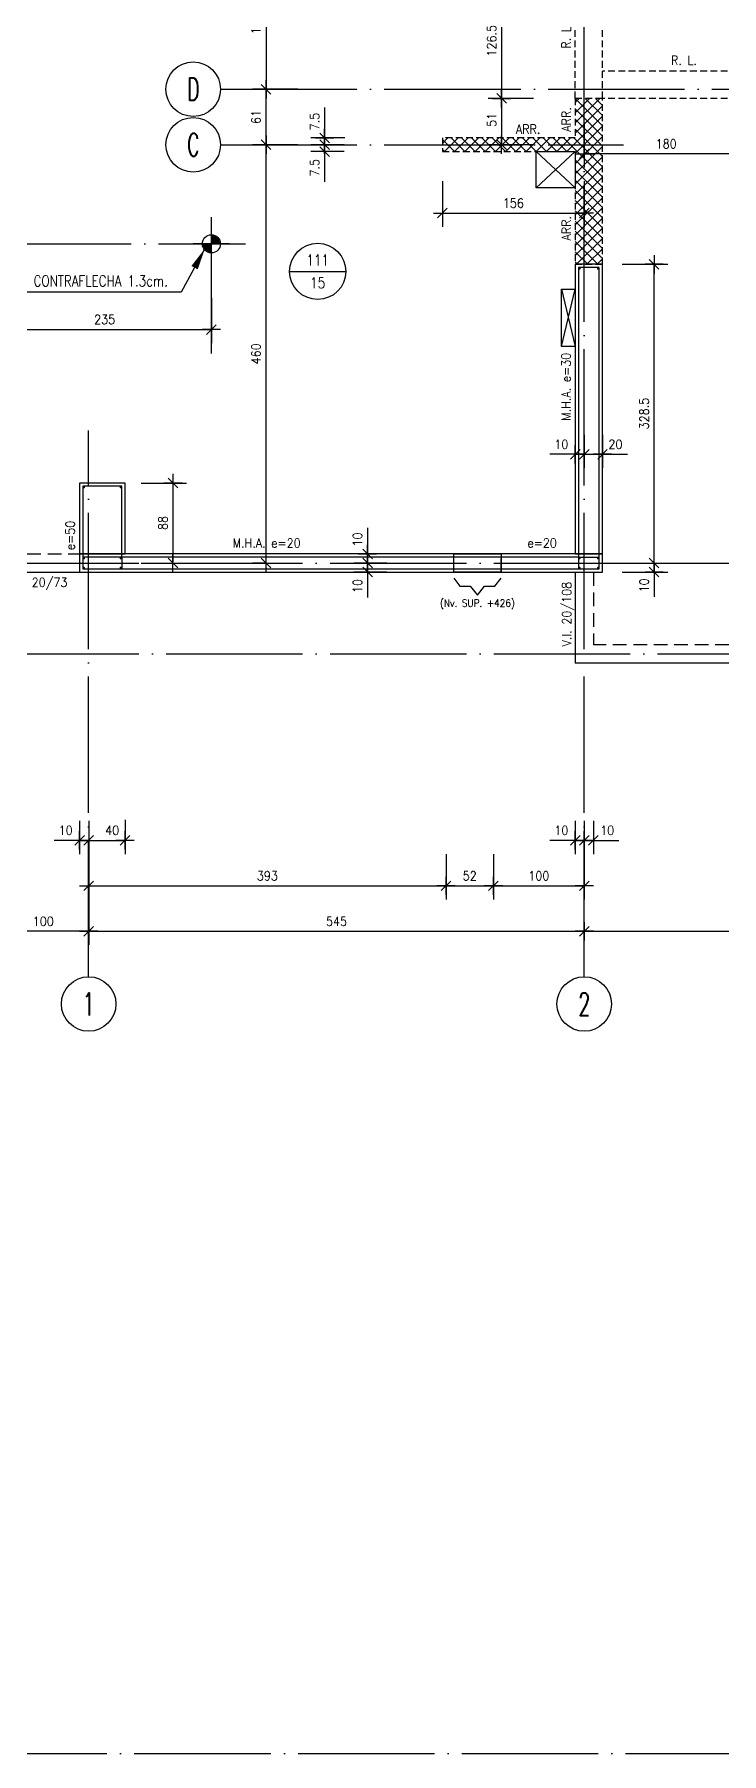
# Model space of a CAD drawing. Extents: x 2771 to 13802, y -1997 to 16878.
# Drawn here: x 3742 to 4497, y 3553 to 5444 of the extents above; entities that cross this region are included whole.
import ezdxf
from ezdxf.enums import TextEntityAlignment as Align

# ---------------------------------------------------------------- set-up
doc = ezdxf.new("R2010")
doc.units = 0
doc.header["$LTSCALE"] = 60
doc.header["$PDMODE"] = 1
for name, pattern in [('EJES', [3, 2.5, -0.25, 0, -0.25]), ('HIDDEN', [0.375, 0.25, -0.125]), ('HIDDEN2', [0.1875, 0.125, -0.0625])]:
    doc.linetypes.add(name, pattern=pattern)
doc.layers.get('0').update_dxf_attribs({"linetype": 'CONTINUOUS'})
doc.layers.get('DEFPOINTS').update_dxf_attribs({"linetype": 'CONTINUOUS'})
for name, color, linetype in [('AREA_MUROS', 6, 'CONTINUOUS'), ('ARRANQUES', 9, 'CONTINUOUS'), ('COTAS', 3, 'CONTINUOUS'), ('CRUCES', 9, 'CONTINUOUS'), ('EJES', 1, 'EJES'), ('MALLA', 1, 'CONTINUOUS'), ('MUROS', 4, 'CONTINUOUS'), ('REFUERZOS', 3, 'HIDDEN2'), ('SHAFT', 1, 'CONTINUOUS'), ('TEXTO', 3, 'CONTINUOUS'), ('TEXTOS', 2, 'CONTINUOUS'), ('TITULO', 6, 'CONTINUOUS'), ('VIGAS', 2, 'CONTINUOUS')]:
    doc.layers.add(name, color=color, linetype=linetype)
doc.layers.add('CROP', color=8, linetype='EJES', plot=False)
doc.layers.add('NVSUP', color=250, linetype='CONTINUOUS', plot=False)
doc.layers.add('RLA-LOSAS', color=3, linetype='CONTINUOUS', lineweight=9)
doc.styles.add('COTAS', font='romans.shx', dxfattribs={"width": 0.9})
doc.styles.add('ROMANS', font='romans.shx', dxfattribs={"width": 0.9, "height": 10})
doc.dimstyles.new('50', dxfattribs={"dimtxt": 10, "dimasz": 1, "dimexe": 15, "dimexo": 0, "dimgap": 6, "dimtad": 1, "dimdec": 8, "dimdsep": 46, "dimtxsty": 'COTAS', "dimblk": '$COTA$', "dimcen": 0.09, "dimdle": 10, "dimclrd": 256, "dimclre": 256, "dimclrt": 2, "dimadec": 0, "dimazin": 0, "dimtfac": 1, "dimtdec": 8, "dimtmove": 0, "dimatfit": 2, "dimfxl": 35, "dimfxlon": 1, "dimtolj": 1, "dimarcsym": 0})
doc.dimstyles.new('50$7', dxfattribs={"dimtxt": 10, "dimasz": 12, "dimexe": 15, "dimexo": 0, "dimgap": 6, "dimtad": 1, "dimdec": 8, "dimdsep": 46, "dimtxsty": 'COTAS', "dimblk": '$COTA$', "dimcen": 0.09, "dimdle": 10, "dimclrd": 256, "dimclre": 256, "dimclrt": 2, "dimadec": 0, "dimazin": 0, "dimtfac": 1, "dimtdec": 8, "dimtmove": 0, "dimatfit": 2, "dimfxl": 35, "dimfxlon": 1, "dimtolj": 1, "dimarcsym": 0})

# ---------------------------------------------------------------- blocks, each defined once
blk = doc.blocks.new('*U7')
at = {"layer": 'CROP'}
blk.add_lwpolyline([(-1974.1, -573.4), (2937.5, -573.4), (2937.5, 3827.3), (-1974.1, 3827.3)], close=True, dxfattribs=at)
at = {"color": 2, "style": 'COTAS', "width": 0.9}
blk.add_attdef('ESCALA', (29.5, -27), '', height=12, dxfattribs=at)
at = {"layer": 'TITULO', "color": 7, "style": 'COTAS', "width": 0.9}
blk.add_attdef('TITULO', (25, 20), '', height=35, dxfattribs=at)
at = {"layer": 'TITULO', "color": 2, "style": 'COTAS', "width": 0.9}
blk.add_attdef('NV_LOSAS', text='', height=15, dxfattribs=at).set_placement((434.5, -56), align=Align.RIGHT)
blk.add_attdef('NIVEL', text='', height=15, dxfattribs=at).set_placement((522.8, -50), align=Align.MIDDLE)
blk.add_attdef('SIC', (602, -56), '', height=15, dxfattribs=at)
blk = doc.blocks.new('$COTA$')
at = {"layer": 'COTAS'}
for p, q in [((0, -10), (0, 10)), ((5.303, 5.303), (-5.303, -5.303)), ((10, 0), (-10, 0))]:
    blk.add_line(p, q, dxfattribs=at)
blk = doc.blocks.new('*D9')
at = {"layer": 'COTAS', "lineweight": -2, "transparency": 16777216}
for p, q in [((3801.5, 4457.7), (3801.5, 4472.7)), ((4346.5, 4457.7), (4346.5, 4472.7)), ((3802.5, 4457.7), (4345.5, 4457.7))]:
    blk.add_line(p, q, dxfattribs=at)
at = {"layer": 'DEFPOINTS', "color": 0, "transparency": 16777216}
for p in [(3801.5, 4457.7), (4346.5, 4457.7), (4346.5, 4457.7)]:
    blk.add_point(p, dxfattribs=at)
at = {"layer": 'COTAS', "lineweight": -2, "transparency": 16777216, "rotation": 180}
blk.add_blockref('$COTA$', (3801.5, 4457.7), dxfattribs=at)
at = {"layer": 'COTAS', "lineweight": -2, "transparency": 16777216}
blk.add_blockref('$COTA$', (4346.5, 4457.7), dxfattribs=at)
at = {"layer": 'COTAS', "color": 2, "transparency": 16777216, "insert": (4074, 4468.7), "char_height": 10, "attachment_point": 5, "style": 'COTAS'}
blk.add_mtext('\\A1;545', dxfattribs=at)
blk = doc.blocks.new('*D11')
at = {"layer": 'COTAS', "lineweight": -2, "transparency": 16777216}
for p, q in [((4346.5, 4457.7), (4346.5, 4472.7)), ((4920.5, 4457.7), (4920.5, 4472.7)), ((4347.5, 4457.7), (4919.5, 4457.7))]:
    blk.add_line(p, q, dxfattribs=at)
at = {"layer": 'DEFPOINTS', "color": 0, "transparency": 16777216}
for p in [(4346.5, 4457.7), (4920.5, 4457.7), (4920.5, 4457.7)]:
    blk.add_point(p, dxfattribs=at)
at = {"layer": 'COTAS', "lineweight": -2, "transparency": 16777216, "rotation": 180}
blk.add_blockref('$COTA$', (4346.5, 4457.7), dxfattribs=at)
at = {"layer": 'COTAS', "lineweight": -2, "transparency": 16777216}
blk.add_blockref('$COTA$', (4920.5, 4457.7), dxfattribs=at)
at = {"layer": 'COTAS', "color": 2, "transparency": 16777216, "insert": (4633.5, 4468.7), "char_height": 10, "attachment_point": 5, "style": 'COTAS'}
blk.add_mtext('\\A1;574', dxfattribs=at)
blk = doc.blocks.new('$EJE$')
at = {"color": 6}
blk.add_circle((0, 0), 30, dxfattribs=at)
at = {"color": 6, "style": 'COTAS', "width": 0.6}
blk.add_attdef('EJE', text='', height=25, dxfattribs=at).set_placement((0, 0), align=Align.MIDDLE)
blk = doc.blocks.new('*D30')
at = {"layer": 'COTAS', "lineweight": -2, "transparency": 16777216}
for p, q in [((3701.5, 4492.7), (3701.5, 4442.7)), ((3801.5, 4492.7), (3801.5, 4442.7)), ((3800.5, 4457.7), (3702.5, 4457.7))]:
    blk.add_line(p, q, dxfattribs=at)
at = {"layer": 'DEFPOINTS', "color": 0, "transparency": 16777216}
for p in [(3701.5, 4518.2), (3801.5, 4518.2), (3701.5, 4457.7)]:
    blk.add_point(p, dxfattribs=at)
at = {"layer": 'COTAS', "lineweight": -2, "transparency": 16777216, "rotation": 180}
blk.add_blockref('$COTA$', (3701.5, 4457.7), dxfattribs=at)
at = {"layer": 'COTAS', "lineweight": -2, "transparency": 16777216}
blk.add_blockref('$COTA$', (3801.5, 4457.7), dxfattribs=at)
at = {"layer": 'COTAS', "color": 2, "transparency": 16777216, "insert": (3751.5, 4468.7), "char_height": 10, "attachment_point": 5, "style": 'COTAS'}
blk.add_mtext('\\A1;100', dxfattribs=at)
blk = doc.blocks.new('*D36')
at = {"layer": 'COTAS', "lineweight": -2, "transparency": 16777216}
for p, q in [((4190.5, 5282.5), (4190.5, 5232.5)), ((4346.5, 5282.5), (4346.5, 5232.5)), ((4191.5, 5247.5), (4345.5, 5247.5))]:
    blk.add_line(p, q, dxfattribs=at)
at = {"layer": 'DEFPOINTS', "color": 0, "transparency": 16777216}
for p in [(4190.5, 5293), (4346.5, 5293), (4346.5, 5247.5)]:
    blk.add_point(p, dxfattribs=at)
at = {"layer": 'COTAS', "lineweight": -2, "transparency": 16777216, "rotation": 180}
blk.add_blockref('$COTA$', (4190.5, 5247.5), dxfattribs=at)
at = {"layer": 'COTAS', "lineweight": -2, "transparency": 16777216}
blk.add_blockref('$COTA$', (4346.5, 5247.5), dxfattribs=at)
at = {"layer": 'COTAS', "color": 2, "transparency": 16777216, "insert": (4268.5, 5258.5), "char_height": 10, "attachment_point": 5, "style": 'COTAS'}
blk.add_mtext('\\A1;156', dxfattribs=at)
blk = doc.blocks.new('*D49')
at = {"layer": 'COTAS', "lineweight": -2, "transparency": 16777216}
for p, q in [((4290.6, 5500.2), (4240.6, 5500.2)), ((4255.6, 5499.2), (4255.6, 5374.7)), ((4290.6, 5373.7), (4240.6, 5373.7))]:
    blk.add_line(p, q, dxfattribs=at)
at = {"layer": 'DEFPOINTS', "color": 0, "transparency": 16777216}
for p in [(4303.6, 5500.2), (4255.6, 5373.7), (4303.6, 5373.7)]:
    blk.add_point(p, dxfattribs=at)
at = {"layer": 'COTAS', "lineweight": -2, "transparency": 16777216}
for p, rotation in [((4255.6, 5500.2), 90), ((4255.6, 5373.7), 270)]:
    blk.add_blockref('$COTA$', p, dxfattribs=dict(at, rotation=rotation))
at = {"layer": 'COTAS', "color": 2, "transparency": 16777216, "insert": (4244.6, 5437), "char_height": 10, "attachment_point": 5, "rotation": 90, "style": 'COTAS'}
blk.add_mtext('\\A1;126.5', dxfattribs=at)
blk = doc.blocks.new('*D50')
at = {"layer": 'COTAS', "lineweight": -2, "transparency": 16777216}
for p, q in [((4290.6, 5373.7), (4240.6, 5373.7)), ((4255.6, 5372.7), (4255.6, 5323.7)), ((4290.6, 5322.7), (4240.6, 5322.7))]:
    blk.add_line(p, q, dxfattribs=at)
at = {"layer": 'DEFPOINTS', "color": 0, "transparency": 16777216}
for p in [(4303.6, 5373.7), (4255.6, 5322.7), (4301.1, 5322.7)]:
    blk.add_point(p, dxfattribs=at)
at = {"layer": 'COTAS', "lineweight": -2, "transparency": 16777216}
for p, rotation in [((4255.6, 5373.7), 90), ((4255.6, 5322.7), 270)]:
    blk.add_blockref('$COTA$', p, dxfattribs=dict(at, rotation=rotation))
at = {"layer": 'COTAS', "color": 2, "transparency": 16777216, "insert": (4244.6, 5350), "char_height": 10, "attachment_point": 5, "rotation": 90, "style": 'COTAS'}
blk.add_mtext('\\A1;51', dxfattribs=at)
blk = doc.blocks.new('*D68')
at = {"layer": 'COTAS', "lineweight": -2, "transparency": 16777216}
for p, q in [((3801.5, 4542.7), (3801.5, 4492.7)), ((4194.5, 4542.7), (4194.5, 4492.7)), ((3802.5, 4507.7), (4193.5, 4507.7))]:
    blk.add_line(p, q, dxfattribs=at)
at = {"layer": 'DEFPOINTS', "color": 0, "transparency": 16777216}
for p in [(3801.5, 4852.7), (4194.5, 4852.7), (4194.5, 4507.7)]:
    blk.add_point(p, dxfattribs=at)
at = {"layer": 'COTAS', "lineweight": -2, "transparency": 16777216, "rotation": 180}
blk.add_blockref('$COTA$', (3801.5, 4507.7), dxfattribs=at)
at = {"layer": 'COTAS', "lineweight": -2, "transparency": 16777216}
blk.add_blockref('$COTA$', (4194.5, 4507.7), dxfattribs=at)
at = {"layer": 'COTAS', "color": 2, "transparency": 16777216, "insert": (3998, 4518.7), "char_height": 10, "attachment_point": 5, "style": 'COTAS'}
blk.add_mtext('\\A1;393', dxfattribs=at)
blk = doc.blocks.new('*D69')
at = {"layer": 'COTAS', "lineweight": -2, "transparency": 16777216}
for p, q in [((4194.5, 4542.7), (4194.5, 4492.7)), ((4246.5, 4542.7), (4246.5, 4492.7)), ((4195.5, 4507.7), (4245.5, 4507.7))]:
    blk.add_line(p, q, dxfattribs=at)
at = {"layer": 'DEFPOINTS', "color": 0, "transparency": 16777216}
for p in [(4194.5, 4852.7), (4246.5, 4852.7), (4246.5, 4507.7)]:
    blk.add_point(p, dxfattribs=at)
at = {"layer": 'COTAS', "lineweight": -2, "transparency": 16777216, "rotation": 180}
blk.add_blockref('$COTA$', (4194.5, 4507.7), dxfattribs=at)
at = {"layer": 'COTAS', "lineweight": -2, "transparency": 16777216}
blk.add_blockref('$COTA$', (4246.5, 4507.7), dxfattribs=at)
at = {"layer": 'COTAS', "color": 2, "transparency": 16777216, "insert": (4220.5, 4518.7), "char_height": 10, "attachment_point": 5, "style": 'COTAS'}
blk.add_mtext('\\A1;52', dxfattribs=at)
blk = doc.blocks.new('*D71')
at = {"layer": 'COTAS', "lineweight": -2, "transparency": 16777216}
for p, q in [((3859.1, 4950.7), (3909.1, 4950.7)), ((3894.1, 4949.7), (3894.1, 4863.7)), ((3859.1, 4862.7), (3909.1, 4862.7))]:
    blk.add_line(p, q, dxfattribs=at)
at = {"layer": 'DEFPOINTS', "color": 0, "transparency": 16777216}
for p in [(3833.4, 4950.7), (3833.4, 4862.7), (3894.1, 4862.7)]:
    blk.add_point(p, dxfattribs=at)
at = {"layer": 'COTAS', "lineweight": -2, "transparency": 16777216}
for p, rotation in [((3894.1, 4950.7), 90), ((3894.1, 4862.7), 270)]:
    blk.add_blockref('$COTA$', p, dxfattribs=dict(at, rotation=rotation))
at = {"layer": 'COTAS', "color": 2, "transparency": 16777216, "insert": (3883.1, 4906.7), "char_height": 10, "attachment_point": 5, "rotation": 90, "style": 'COTAS'}
blk.add_mtext('\\A1;88', dxfattribs=at)
blk = doc.blocks.new('*D91')
at = {"layer": 'COTAS', "lineweight": -2, "transparency": 16777216}
for p, q in [((3791.5, 4579.2), (3791.5, 4542.7)), ((3801.5, 4579.2), (3801.5, 4542.7)), ((3790.5, 4557.7), (3763.6, 4557.7)), ((3801.5, 4557.7), (3791.5, 4557.7)), ((3802.5, 4557.7), (3803.5, 4557.7))]:
    blk.add_line(p, q, dxfattribs=at)
at = {"layer": 'DEFPOINTS', "color": 0, "transparency": 16777216}
for p in [(3791.5, 4579.2), (3801.5, 4579.2), (3801.5, 4557.7)]:
    blk.add_point(p, dxfattribs=at)
at = {"layer": 'COTAS', "lineweight": -2, "transparency": 16777216}
blk.add_blockref('$COTA$', (3791.5, 4557.7), dxfattribs=at)
at = {"layer": 'COTAS', "lineweight": -2, "transparency": 16777216, "rotation": 180}
blk.add_blockref('$COTA$', (3801.5, 4557.7), dxfattribs=at)
at = {"layer": 'COTAS', "color": 2, "transparency": 16777216, "insert": (3776.2, 4568.7), "char_height": 10, "attachment_point": 5, "style": 'COTAS'}
blk.add_mtext('\\A1;10', dxfattribs=at)
blk = doc.blocks.new('*D92')
at = {"layer": 'COTAS', "lineweight": -2, "transparency": 16777216}
for p, q in [((3801.5, 4579.2), (3801.5, 4542.7)), ((3841.5, 4580.2), (3841.5, 4542.7)), ((3802.5, 4557.7), (3840.5, 4557.7))]:
    blk.add_line(p, q, dxfattribs=at)
at = {"layer": 'DEFPOINTS', "color": 0, "transparency": 16777216}
for p in [(3801.5, 4579.2), (3841.5, 4580.2), (3841.5, 4557.7)]:
    blk.add_point(p, dxfattribs=at)
at = {"layer": 'COTAS', "lineweight": -2, "transparency": 16777216, "rotation": 180}
blk.add_blockref('$COTA$', (3801.5, 4557.7), dxfattribs=at)
at = {"layer": 'COTAS', "lineweight": -2, "transparency": 16777216}
blk.add_blockref('$COTA$', (3841.5, 4557.7), dxfattribs=at)
at = {"layer": 'COTAS', "color": 2, "transparency": 16777216, "insert": (3827.4, 4568.7), "char_height": 10, "attachment_point": 5, "style": 'COTAS'}
blk.add_mtext('\\A1;40', dxfattribs=at)
blk = doc.blocks.new('*D101')
at = {"layer": 'COTAS', "lineweight": -2, "transparency": 16777216}
for p, q in [((4082.3, 5322.7), (4045.9, 5322.7)), ((4082.3, 5315.2), (4045.9, 5315.2)), ((4060.9, 5323.7), (4060.9, 5324.7)), ((4060.9, 5322.7), (4060.9, 5315.2)), ((4060.9, 5314.2), (4060.9, 5282))]:
    blk.add_line(p, q, dxfattribs=at)
at = {"layer": 'DEFPOINTS', "color": 0, "transparency": 16777216}
for p in [(4060.9, 5322.7), (4082.3, 5322.7), (4082.3, 5315.2)]:
    blk.add_point(p, dxfattribs=at)
at = {"layer": 'COTAS', "lineweight": -2, "transparency": 16777216}
for p, rotation in [((4060.9, 5322.7), 270), ((4060.9, 5315.2), 90)]:
    blk.add_blockref('$COTA$', p, dxfattribs=dict(at, rotation=rotation))
at = {"layer": 'COTAS', "color": 2, "transparency": 16777216, "insert": (4049.9, 5297.4), "char_height": 10, "attachment_point": 5, "rotation": 90, "style": 'COTAS'}
blk.add_mtext('\\A1;7.5', dxfattribs=at)
blk = doc.blocks.new('*D102')
at = {"layer": 'COTAS', "lineweight": -2, "transparency": 16777216}
for p, q in [((4060.9, 5363.5), (4060.9, 5330.2)), ((4060.9, 5331.2), (4060.9, 5332.2)), ((4083.1, 5330.2), (4045.9, 5330.2)), ((4082.3, 5322.7), (4045.9, 5322.7)), ((4060.9, 5322.7), (4060.9, 5330.2)), ((4060.9, 5322.7), (4060.9, 5330.2)), ((4060.9, 5321.7), (4060.9, 5320.7))]:
    blk.add_line(p, q, dxfattribs=at)
at = {"layer": 'DEFPOINTS', "color": 0, "transparency": 16777216}
for p in [(4060.9, 5330.2), (4082.3, 5322.7), (4083.1, 5330.2)]:
    blk.add_point(p, dxfattribs=at)
at = {"layer": 'COTAS', "lineweight": -2, "transparency": 16777216}
for p, rotation in [((4060.9, 5330.2), 270), ((4060.9, 5322.7), 90)]:
    blk.add_blockref('$COTA$', p, dxfattribs=dict(at, rotation=rotation))
at = {"layer": 'COTAS', "color": 2, "transparency": 16777216, "insert": (4049.9, 5348.1), "char_height": 10, "attachment_point": 5, "rotation": 90, "style": 'COTAS'}
blk.add_mtext('\\A1;7.5', dxfattribs=at)
blk = doc.blocks.new('*D132')
at = {"layer": 'COTAS', "lineweight": -2, "transparency": 16777216}
for p, q in [((4346.5, 5347.2), (4346.5, 5297.7)), ((4526.5, 5347.2), (4526.5, 5297.7)), ((4525.5, 5312.7), (4347.5, 5312.7))]:
    blk.add_line(p, q, dxfattribs=at)
at = {"layer": 'DEFPOINTS', "color": 0, "transparency": 16777216}
for p in [(4346.5, 5347.2), (4526.5, 5347.2), (4346.5, 5312.7)]:
    blk.add_point(p, dxfattribs=at)
at = {"layer": 'COTAS', "lineweight": -2, "transparency": 16777216, "rotation": 180}
blk.add_blockref('$COTA$', (4346.5, 5312.7), dxfattribs=at)
at = {"layer": 'COTAS', "lineweight": -2, "transparency": 16777216}
blk.add_blockref('$COTA$', (4526.5, 5312.7), dxfattribs=at)
at = {"layer": 'COTAS', "color": 2, "transparency": 16777216, "insert": (4436.5, 5323.7), "char_height": 10, "attachment_point": 5, "style": 'COTAS'}
blk.add_mtext('\\A1;180', dxfattribs=at)
blk = doc.blocks.new('*D152')
at = {"layer": 'COTAS', "lineweight": -2, "transparency": 16777216}
for p, q in [((4246.5, 4542.7), (4246.5, 4492.7)), ((4346.5, 4542.7), (4346.5, 4492.7)), ((4247.5, 4507.7), (4345.5, 4507.7))]:
    blk.add_line(p, q, dxfattribs=at)
at = {"layer": 'DEFPOINTS', "color": 0, "transparency": 16777216}
for p in [(4246.5, 4542.7), (4346.5, 4542.7), (4346.5, 4507.7)]:
    blk.add_point(p, dxfattribs=at)
at = {"layer": 'COTAS', "lineweight": -2, "transparency": 16777216, "rotation": 180}
blk.add_blockref('$COTA$', (4246.5, 4507.7), dxfattribs=at)
at = {"layer": 'COTAS', "lineweight": -2, "transparency": 16777216}
blk.add_blockref('$COTA$', (4346.5, 4507.7), dxfattribs=at)
at = {"layer": 'COTAS', "color": 2, "transparency": 16777216, "insert": (4296.5, 4518.7), "char_height": 10, "attachment_point": 5, "style": 'COTAS'}
blk.add_mtext('\\A1;100', dxfattribs=at)
blk = doc.blocks.new('*D153')
at = {"layer": 'COTAS', "lineweight": -2, "transparency": 16777216}
for p, q in [((3996.5, 5322.7), (4011.5, 5322.7)), ((3996.5, 4863.7), (3996.5, 5321.7)), ((3996.5, 4862.7), (3981.5, 4862.7))]:
    blk.add_line(p, q, dxfattribs=at)
at = {"layer": 'DEFPOINTS', "color": 0, "transparency": 16777216}
for p in [(3996.5, 5322.7), (3996.5, 5322.7), (3996.5, 4862.7)]:
    blk.add_point(p, dxfattribs=at)
at = {"layer": 'COTAS', "lineweight": -2, "transparency": 16777216}
for p, rotation in [((3996.5, 5322.7), 90), ((3996.5, 4862.7), 270)]:
    blk.add_blockref('$COTA$', p, dxfattribs=dict(at, rotation=rotation))
at = {"layer": 'COTAS', "color": 2, "transparency": 16777216, "insert": (3985.5, 5092.7), "char_height": 10, "attachment_point": 5, "rotation": 90, "style": 'COTAS'}
blk.add_mtext('\\A1;460', dxfattribs=at)
blk = doc.blocks.new('*D155')
at = {"layer": 'COTAS', "lineweight": -2, "transparency": 16777216}
for p, q in [((4031.5, 5383.7), (3981.5, 5383.7)), ((3996.5, 5323.7), (3996.5, 5382.7)), ((4031.5, 5322.7), (3981.5, 5322.7))]:
    blk.add_line(p, q, dxfattribs=at)
at = {"layer": 'DEFPOINTS', "color": 0, "transparency": 16777216}
for p in [(3996.5, 5383.7), (4037.3, 5383.7), (4037.3, 5322.7)]:
    blk.add_point(p, dxfattribs=at)
at = {"layer": 'COTAS', "lineweight": -2, "transparency": 16777216}
for p, rotation in [((3996.5, 5383.7), 90), ((3996.5, 5322.7), 270)]:
    blk.add_blockref('$COTA$', p, dxfattribs=dict(at, rotation=rotation))
at = {"layer": 'COTAS', "color": 2, "transparency": 16777216, "insert": (3985.5, 5353.2), "char_height": 10, "attachment_point": 5, "rotation": 90, "style": 'COTAS'}
blk.add_mtext('\\A1;61', dxfattribs=at)
blk = doc.blocks.new('*D159')
at = {"layer": 'COTAS', "lineweight": -2, "transparency": 16777216}
for p, q in [((4031.5, 5527.7), (3981.5, 5527.7)), ((3996.5, 5526.7), (3996.5, 5384.7)), ((4031.5, 5383.7), (3981.5, 5383.7))]:
    blk.add_line(p, q, dxfattribs=at)
at = {"layer": 'DEFPOINTS', "color": 0, "transparency": 16777216}
for p in [(4071, 5527.7), (3996.5, 5383.7), (4071, 5383.7)]:
    blk.add_point(p, dxfattribs=at)
at = {"layer": 'COTAS', "lineweight": -2, "transparency": 16777216}
for p, rotation in [((3996.5, 5527.7), 90), ((3996.5, 5383.7), 270)]:
    blk.add_blockref('$COTA$', p, dxfattribs=dict(at, rotation=rotation))
at = {"layer": 'COTAS', "color": 2, "transparency": 16777216, "insert": (3985.5, 5455.7), "char_height": 10, "attachment_point": 5, "rotation": 90, "style": 'COTAS'}
blk.add_mtext('\\A1;144', dxfattribs=at)
blk = doc.blocks.new('*D214')
at = {"layer": 'COTAS', "lineweight": -2, "transparency": 16777216}
for p, q in [((4336.5, 5003.8), (4336.5, 4967.3)), ((4346.5, 5003.8), (4346.5, 4967.3)), ((4335.5, 4982.3), (4308.6, 4982.3)), ((4346.5, 4982.3), (4336.5, 4982.3)), ((4347.5, 4982.3), (4348.5, 4982.3))]:
    blk.add_line(p, q, dxfattribs=at)
at = {"layer": 'DEFPOINTS', "color": 0, "transparency": 16777216}
for p in [(4336.5, 5003.8), (4346.5, 5003.8), (4346.5, 4982.3)]:
    blk.add_point(p, dxfattribs=at)
at = {"layer": 'COTAS', "lineweight": -2, "transparency": 16777216}
blk.add_blockref('$COTA$', (4336.5, 4982.3), dxfattribs=at)
at = {"layer": 'COTAS', "lineweight": -2, "transparency": 16777216, "rotation": 180}
blk.add_blockref('$COTA$', (4346.5, 4982.3), dxfattribs=at)
at = {"layer": 'COTAS', "color": 2, "transparency": 16777216, "insert": (4321.2, 4993.3), "char_height": 10, "attachment_point": 5, "style": 'COTAS'}
blk.add_mtext('\\A1;10', dxfattribs=at)
blk = doc.blocks.new('*D215')
at = {"layer": 'COTAS', "lineweight": -2, "transparency": 16777216}
for p, q in [((4346.5, 5003.8), (4346.5, 4967.3)), ((4366.5, 5003.8), (4366.5, 4967.3)), ((4347.5, 4982.3), (4365.5, 4982.3)), ((4366.5, 4982.3), (4394, 4982.3))]:
    blk.add_line(p, q, dxfattribs=at)
at = {"layer": 'DEFPOINTS', "color": 0, "transparency": 16777216}
for p in [(4346.5, 5003.8), (4366.5, 5003.8), (4346.5, 4982.3)]:
    blk.add_point(p, dxfattribs=at)
at = {"layer": 'COTAS', "lineweight": -2, "transparency": 16777216, "rotation": 180}
blk.add_blockref('$COTA$', (4346.5, 4982.3), dxfattribs=at)
at = {"layer": 'COTAS', "lineweight": -2, "transparency": 16777216}
blk.add_blockref('$COTA$', (4366.5, 4982.3), dxfattribs=at)
at = {"layer": 'COTAS', "color": 2, "transparency": 16777216, "insert": (4380.7, 4993.3), "char_height": 10, "attachment_point": 5, "style": 'COTAS'}
blk.add_mtext('\\A1;20', dxfattribs=at)
blk = doc.blocks.new('*D231')
at = {"layer": 'COTAS', "lineweight": -2, "transparency": 16777216}
for p, q in [((4388.3, 5191.2), (4438.3, 5191.2)), ((4423.3, 4863.7), (4423.3, 5190.2)), ((4388.3, 4862.7), (4438.3, 4862.7))]:
    blk.add_line(p, q, dxfattribs=at)
at = {"layer": 'DEFPOINTS', "color": 0, "transparency": 16777216}
for p in [(4364, 5191.2), (4423.3, 5191.2), (4364, 4862.7)]:
    blk.add_point(p, dxfattribs=at)
at = {"layer": 'COTAS', "lineweight": -2, "transparency": 16777216}
for p, rotation in [((4423.3, 5191.2), 90), ((4423.3, 4862.7), 270)]:
    blk.add_blockref('$COTA$', p, dxfattribs=dict(at, rotation=rotation))
at = {"layer": 'COTAS', "color": 2, "transparency": 16777216, "insert": (4412.3, 5027), "char_height": 10, "attachment_point": 5, "rotation": 90, "style": 'COTAS'}
blk.add_mtext('\\A1;328.5', dxfattribs=at)
blk = doc.blocks.new('*D232')
at = {"layer": 'COTAS', "lineweight": -2, "transparency": 16777216}
for p, q in [((4388.3, 4862.7), (4438.3, 4862.7)), ((4423.3, 4863.7), (4423.3, 4864.7)), ((4423.3, 4862.7), (4423.3, 4852.7)), ((4388.3, 4852.7), (4438.3, 4852.7)), ((4423.3, 4851.7), (4423.3, 4825.4))]:
    blk.add_line(p, q, dxfattribs=at)
at = {"layer": 'DEFPOINTS', "color": 0, "transparency": 16777216}
for p in [(4361.5, 4862.7), (4423.3, 4862.7), (4361.5, 4852.7)]:
    blk.add_point(p, dxfattribs=at)
at = {"layer": 'COTAS', "lineweight": -2, "transparency": 16777216}
for p, rotation in [((4423.3, 4862.7), 270), ((4423.3, 4852.7), 90)]:
    blk.add_blockref('$COTA$', p, dxfattribs=dict(at, rotation=rotation))
at = {"layer": 'COTAS', "color": 2, "transparency": 16777216, "insert": (4412.3, 4838.1), "char_height": 10, "attachment_point": 5, "rotation": 90, "style": 'COTAS'}
blk.add_mtext('\\A1;10', dxfattribs=at)
blk = doc.blocks.new('*D244')
at = {"layer": 'COTAS', "lineweight": -2, "transparency": 16777216}
for p, q in [((4129.5, 4862.7), (4093.1, 4862.7)), ((4108.1, 4863.7), (4108.1, 4864.7)), ((4108.1, 4862.7), (4108.1, 4852.7)), ((4129.5, 4852.7), (4093.1, 4852.7)), ((4108.1, 4851.7), (4108.1, 4824.8))]:
    blk.add_line(p, q, dxfattribs=at)
at = {"layer": 'DEFPOINTS', "color": 0, "transparency": 16777216}
for p in [(4108.1, 4862.7), (4129.5, 4862.7), (4129.5, 4852.7)]:
    blk.add_point(p, dxfattribs=at)
at = {"layer": 'COTAS', "lineweight": -2, "transparency": 16777216}
for p, rotation in [((4108.1, 4862.7), 270), ((4108.1, 4852.7), 90)]:
    blk.add_blockref('$COTA$', p, dxfattribs=dict(at, rotation=rotation))
at = {"layer": 'COTAS', "color": 2, "transparency": 16777216, "insert": (4097.1, 4837.4), "char_height": 10, "attachment_point": 5, "rotation": 90, "style": 'COTAS'}
blk.add_mtext('\\A1;10', dxfattribs=at)
blk = doc.blocks.new('*D245')
at = {"layer": 'COTAS', "lineweight": -2, "transparency": 16777216}
for p, q in [((4108.1, 4901.3), (4108.1, 4872.7)), ((4130.6, 4872.7), (4093.1, 4872.7)), ((4129.5, 4862.7), (4093.1, 4862.7)), ((4108.1, 4873.7), (4108.1, 4874.7)), ((4108.1, 4862.7), (4108.1, 4872.7)), ((4108.1, 4862.7), (4108.1, 4872.7)), ((4108.1, 4861.7), (4108.1, 4860.7))]:
    blk.add_line(p, q, dxfattribs=at)
at = {"layer": 'DEFPOINTS', "color": 0, "transparency": 16777216}
for p in [(4108.1, 4872.7), (4129.5, 4862.7), (4130.6, 4872.7)]:
    blk.add_point(p, dxfattribs=at)
at = {"layer": 'COTAS', "lineweight": -2, "transparency": 16777216}
for p, rotation in [((4108.1, 4872.7), 270), ((4108.1, 4862.7), 90)]:
    blk.add_blockref('$COTA$', p, dxfattribs=dict(at, rotation=rotation))
at = {"layer": 'COTAS', "color": 2, "transparency": 16777216, "insert": (4097.1, 4888.6), "char_height": 10, "attachment_point": 5, "rotation": 90, "style": 'COTAS'}
blk.add_mtext('\\A1;10', dxfattribs=at)
blk = doc.blocks.new('*D248')
at = {"layer": 'COTAS', "lineweight": -2, "transparency": 16777216}
for p, q in [((4336.5, 4579.2), (4336.5, 4542.7)), ((4346.5, 4579.2), (4346.5, 4542.7)), ((4335.5, 4557.7), (4308.6, 4557.7)), ((4346.5, 4557.7), (4336.5, 4557.7)), ((4347.5, 4557.7), (4348.5, 4557.7))]:
    blk.add_line(p, q, dxfattribs=at)
at = {"layer": 'DEFPOINTS', "color": 0, "transparency": 16777216}
for p in [(4336.5, 4579.2), (4346.5, 4579.2), (4346.5, 4557.7)]:
    blk.add_point(p, dxfattribs=at)
at = {"layer": 'COTAS', "lineweight": -2, "transparency": 16777216}
blk.add_blockref('$COTA$', (4336.5, 4557.7), dxfattribs=at)
at = {"layer": 'COTAS', "lineweight": -2, "transparency": 16777216, "rotation": 180}
blk.add_blockref('$COTA$', (4346.5, 4557.7), dxfattribs=at)
at = {"layer": 'COTAS', "color": 2, "transparency": 16777216, "insert": (4321.2, 4568.7), "char_height": 10, "attachment_point": 5, "style": 'COTAS'}
blk.add_mtext('\\A1;10', dxfattribs=at)
blk = doc.blocks.new('*D249')
at = {"layer": 'COTAS', "lineweight": -2, "transparency": 16777216}
for p, q in [((4346.5, 4579.2), (4346.5, 4542.7)), ((4356.5, 4579.2), (4356.5, 4542.7)), ((4345.5, 4557.7), (4344.5, 4557.7)), ((4346.5, 4557.7), (4356.5, 4557.7)), ((4357.5, 4557.7), (4384.4, 4557.7))]:
    blk.add_line(p, q, dxfattribs=at)
at = {"layer": 'DEFPOINTS', "color": 0, "transparency": 16777216}
for p in [(4346.5, 4579.2), (4356.5, 4579.2), (4346.5, 4557.7)]:
    blk.add_point(p, dxfattribs=at)
at = {"layer": 'COTAS', "lineweight": -2, "transparency": 16777216}
blk.add_blockref('$COTA$', (4346.5, 4557.7), dxfattribs=at)
at = {"layer": 'COTAS', "lineweight": -2, "transparency": 16777216, "rotation": 180}
blk.add_blockref('$COTA$', (4356.5, 4557.7), dxfattribs=at)
at = {"layer": 'COTAS', "color": 2, "transparency": 16777216, "insert": (4371.7, 4568.7), "char_height": 10, "attachment_point": 5, "style": 'COTAS'}
blk.add_mtext('\\A1;10', dxfattribs=at)
blk = doc.blocks.new('LOSA')
at = {"color": 6, "linetype": 'Continuous'}
blk.add_line((-30.9, 0), (30.9, 0), dxfattribs=at)
at = {"color": 3, "linetype": 'Continuous'}
blk.add_circle((0, 0), 30.9, dxfattribs=at)
at = {"color": 2, "style": 'COTAS', "width": 0.8}
for tag, p in [('NUMERO', (0, 12.5)), ('E', (0, -12.5))]:
    blk.add_attdef(tag, text='', height=12, dxfattribs=at).set_placement(p, align=Align.MIDDLE)
at = {"layer": 'RLA-LOSAS', "style": 'COTAS', "flags": 1}
blk.add_attdef('DIRVER', text='', height=8.09, rotation=90, dxfattribs=at).set_placement((-30.5, 40), align=Align.MIDDLE)
at = {"layer": 'RLA-LOSAS', "linetype": 'ByBlock', "style": 'COTAS', "flags": 1}
blk.add_attdef('CUAVER', text='', height=8.09, rotation=90, dxfattribs=at).set_placement((-49.7, -4.9), align=Align.MIDDLE)
at = {"layer": 'RLA-LOSAS', "style": 'COTAS', "flags": 1}
blk.add_attdef('DIRHOR', text='', height=8.09, dxfattribs=at).set_placement((37.9, -29.3), align=Align.MIDDLE)
at = {"layer": 'RLA-LOSAS', "linetype": 'ByBlock', "style": 'COTAS', "flags": 1}
blk.add_attdef('CUAHOR', text='', height=8.09, dxfattribs=at).set_placement((-9.4, -47.7), align=Align.MIDDLE)
at = {"layer": 'RLA-LOSAS', "style": 'COTAS', "width": 0.7, "flags": 1}
blk.add_attdef('CONTRAFLECHA', text='', height=10, dxfattribs=at).set_placement((0, -67.5), align=Align.MIDDLE)
blk = doc.blocks.new('*U255')
at = {"layer": 'TEXTO', "linetype": 'Continuous'}
for points in [[(-0.1, 0), (0, 0), (-0.071, 0.071)], [(0, 0.1), (-0.071, 0.071), (0, 0)], [(0.1, 0), (0, 0), (0.071, -0.071)], [(0, -0.1), (0.071, -0.071), (0, 0)]]:
    blk.add_solid(points, dxfattribs=at)
blk = doc.blocks.new('PUNTO')
at = {"layer": 'TEXTO', "color": 3, "linetype": 'Continuous'}
for p, q in [((0, -0.2), (0, 0.2)), ((-0.2, 0), (0.2, 0))]:
    blk.add_line(p, q, dxfattribs=at)
blk.add_circle((0, 0), 0.1, dxfattribs=at)
blk.add_blockref('*U255', (0, 0), dxfattribs=at)
blk = doc.blocks.new('*D259')
at = {"layer": 'COTAS', "lineweight": -2, "transparency": 16777216}
for p, q in [((3701.5, 5154.5), (3701.5, 5104.5)), ((3936.5, 5154.5), (3936.5, 5104.5)), ((3702.5, 5119.5), (3935.5, 5119.5))]:
    blk.add_line(p, q, dxfattribs=at)
at = {"layer": 'DEFPOINTS', "color": 0, "transparency": 16777216}
for p in [(3701.5, 5154.8), (3936.5, 5154.8), (3936.5, 5119.5)]:
    blk.add_point(p, dxfattribs=at)
at = {"layer": 'COTAS', "lineweight": -2, "transparency": 16777216, "rotation": 180}
blk.add_blockref('$COTA$', (3701.5, 5119.5), dxfattribs=at)
at = {"layer": 'COTAS', "lineweight": -2, "transparency": 16777216}
blk.add_blockref('$COTA$', (3936.5, 5119.5), dxfattribs=at)
at = {"layer": 'COTAS', "color": 2, "transparency": 16777216, "insert": (3819, 5130.5), "char_height": 10, "attachment_point": 5, "style": 'COTAS'}
blk.add_mtext('\\A1;235', dxfattribs=at)

msp = doc.modelspace()

# ---------------------------------------------------------------- hatches: boundary and pattern name
at = {"layer": 'ARRANQUES'}
h = msp.add_hatch(dxfattribs=at)
h.set_pattern_fill('ANSI37', color=9, scale=2.5, style=0)
h.paths.add_polyline_path([(4336.45585631, 5191.20691493), (4366.45585631, 5191.20691493), (4366.45585631, 5373.70691493), (4336.45585631, 5373.70691493), (4336.45585631, 5330.20691493), (4190.45585631, 5330.20691493), (4190.45585631, 5315.20691493), (4336.45585631, 5315.20691493)])

# ---------------------------------------------------------------- linework, layer by layer
at = {"layer": 'AREA_MUROS'}
for points in [[(4336.45585631, 5191.20691493), (4336.45585631, 4872.70691493), (4366.45585631, 4872.70691493), (4366.45585631, 5191.20691493), (4336.45585631, 5191.20691493)], [(3791.45585631, 4950.70691493), (3791.45585631, 4872.70691493), (3841.45585631, 4872.70691493), (3841.45585631, 4950.70691493), (3791.45585631, 4950.70691493)], [(3791.45585631, 4852.70691493), (4366.45585631, 4852.70691493), (4366.45585631, 4872.70691493), (3791.45585631, 4872.70691493), (3791.45585631, 4852.70691493)]]:
    msp.add_lwpolyline(points, dxfattribs=at)
at = {"layer": 'ARRANQUES', "color": 2, "linetype": 'HIDDEN2'}
msp.add_lwpolyline([(4336.45585631, 5191.20691493), (4366.45585631, 5191.20691493), (4366.45585631, 5373.70691493), (4336.45585631, 5373.70691493), (4336.45585631, 5330.20691493), (4190.45585631, 5330.20691493), (4190.45585631, 5315.20691493), (4336.45585631, 5315.20691493)], close=True, dxfattribs=at)
at = {"layer": 'CRUCES'}
for p, q in [((4293.45585631, 5275.20691493), (4336.45585631, 5315.20691493)), ((4293.45585631, 5315.20691493), (4336.45585631, 5275.20691493)), ((4321.45585631, 5100.70691493), (4336.45585631, 5163.70691493)), ((4321.45585631, 5163.70691493), (4336.45585631, 5100.70691493))]:
    msp.add_line(p, q, dxfattribs=at)
at = {"layer": 'EJES'}
for points in [[(4346.45585631, 4407.70691493), (4346.45585631, 6873.70691493)], [(3946.45585631, 5383.70691493), (7044.95585631, 5383.70691493)], [(3946.45585631, 5383.70691493), (7044.95585631, 5383.70691493)], [(3946.45585631, 5322.70691493), (4389.48756335, 5322.70691493)], [(3936.45585631, 5093.05154103), (3936.45585631, 5248.4590717)], [(3518.23993313, 5213.70691493), (3973.85296361, 5213.70691493)], [(3801.45585631, 4407.70691493), (3801.45585631, 5008.37674686)], [(3346.45585631, 4862.70691493), (7579.24320587, 4862.70691493)], [(3346.45585631, 4762.70691493), (7516.35748718, 4762.70691493)]]:
    msp.add_lwpolyline(points, dxfattribs=at)
at = {"layer": 'MALLA'}
for p, q in [((3837.95585631, 4869.20691493), (3794.95585631, 4869.20691493)), ((3837.95585631, 4869.20691493), (3837.95585631, 4856.20691493)), ((4339.95585631, 4869.20691493), (4362.95585631, 4869.20691493)), ((4339.95585631, 4869.20691493), (4339.95585631, 4856.20691493))]:
    msp.add_line(p, q, dxfattribs=at)
msp.add_lwpolyline([(4362.95585631, 5187.70691493), (4339.95585631, 5187.70691493), (4339.95585631, 4869.20691493), (3837.95585631, 4869.20691493), (3837.95585631, 4947.20691493), (3794.95585631, 4947.20691493), (3794.95585631, 4856.20691493), (4362.95585631, 4856.20691493)], close=True, dxfattribs=at)
at = {"layer": 'MALLA', "const_width": 1.25}
for points in [[(4340.58085631, 5186.45691493, -1), (4341.83085631, 5186.45691493, -1)], [(4361.08085631, 5186.45691493, -1), (4362.33085631, 5186.45691493, -1)], [(3795.58085631, 4945.95691493, -1), (3796.83085631, 4945.95691493, -1)], [(3836.08085631, 4945.95691493, -1), (3837.33085631, 4945.95691493, -1)], [(3795.58085631, 4867.95691493, -1), (3796.83085631, 4867.95691493, -1)], [(3836.08085631, 4867.95691493, -1), (3837.33085631, 4867.95691493, -1)], [(4340.58085631, 4867.95691493, -1), (4341.83085631, 4867.95691493, -1)], [(4361.08085631, 4867.95691493, -1), (4362.33085631, 4867.95691493, -1)], [(3795.58085631, 4857.45691493, -1), (3796.83085631, 4857.45691493, -1)], [(3836.08085631, 4857.45691493, -1), (3837.33085631, 4857.45691493, -1)], [(4340.58085631, 4857.45691493, -1), (4341.83085631, 4857.45691493, -1)], [(4361.08085631, 4857.45691493, -1), (4362.33085631, 4857.45691493, -1)]]:
    msp.add_lwpolyline(points, format="xyb", close=True, dxfattribs=at)
at = {"layer": 'MUROS'}
msp.add_lwpolyline([(4366.45585631, 5191.20691493), (4336.45585631, 5191.20691493), (4336.45585631, 4872.70691493), (3841.45585631, 4872.70691493), (3841.45585631, 4950.70691493), (3791.45585631, 4950.70691493), (3791.45585631, 4852.70691493), (4366.45585631, 4852.70691493)], close=True, dxfattribs=at)
at = {"layer": 'NVSUP'}
msp.add_lwpolyline([(4202.95585631, 4872.70691493), (4254.95585631, 4872.70691493), (4254.95585631, 4852.70691493), (4202.95585631, 4852.70691493)], close=True, dxfattribs=at)
at = {"layer": 'REFUERZOS'}
for p, q in [((4336.45585631, 5373.70691493), (4336.45585631, 5500.20691493)), ((4366.45585631, 5373.70691493), (4366.45585631, 5500.20691493)), ((4526.45585631, 5403.70691493), (4366.45585631, 5403.70691493)), ((4526.45585631, 5373.70691493), (4366.45585631, 5373.70691493))]:
    msp.add_line(p, q, dxfattribs=at)
at = {"layer": 'SHAFT'}
for points in [[(4336.45585631, 5275.20691493), (4293.45585631, 5275.20691493), (4293.45585631, 5315.20691493), (4336.45585631, 5315.20691493)], [(4321.45585631, 5163.70691493), (4336.45585631, 5163.70691493), (4336.45585631, 5100.70691493), (4321.45585631, 5100.70691493)]]:
    msp.add_lwpolyline(points, close=True, dxfattribs=at)
at = {"layer": 'TEXTOS', "color": 1}
msp.add_lwpolyline([(4202.95585631, 4846.03397815), (4209.68380354, 4837.07676879), (4221.05917468, 4837.07676879), (4228.95585631, 4827.36598335), (4236.85253795, 4837.07676879), (4248.22790909, 4837.07676879), (4254.95585631, 4846.03397815)], dxfattribs=at)
at = {"layer": 'VIGAS', "linetype": 'HIDDEN'}
for p, q in [((3711.45585631, 4872.70691493), (3791.45585631, 4872.70691493)), ((4202.95585631, 4852.70691493), (4202.95585631, 4872.70691493)), ((4254.95585631, 4852.70691493), (4254.95585631, 4872.70691493)), ((4356.45585631, 4852.70691493), (4356.45585631, 4772.70691493)), ((4910.45585631, 4772.70691493), (4356.45585631, 4772.70691493))]:
    msp.add_line(p, q, dxfattribs=at)
at = {"layer": 'VIGAS'}
for p, q in [((3691.45585631, 4852.70691493), (3791.45585631, 4852.70691493)), ((4336.45585631, 4852.70691493), (4336.45585631, 4752.70691493)), ((6652.45585631, 4752.70691493), (4336.45585631, 4752.70691493))]:
    msp.add_line(p, q, dxfattribs=at)

# ---------------------------------------------------------------- block references
msp.add_blockref('*U7', (4745.17327493, 4126.80253923))
for name, p, values in [('$EJE$', (3916.45585631, 5383.70691493), {'EJE': 'D'}), ('$EJE$', (3916.45585631, 5322.70691493), {'EJE': 'C'}), ('LOSA', (4053.32433194, 5183.38424102), {'NUMERO': '111', 'E': '15'}), ('$EJE$', (3801.45585631, 4377.70691493), {'EJE': '1'}), ('$EJE$', (4346.45585631, 4377.70691493), {'EJE': '2'})]:
    msp.add_blockref(name, p).add_auto_attribs(values)
at = {"layer": 'TEXTO', "color": 3, "xscale": 100, "yscale": 100, "zscale": 100, "rotation": 90}
msp.add_blockref('PUNTO', (3936.45585631, 5213.70691493), dxfattribs=at)

# ---------------------------------------------------------------- texts
at = {"layer": 'TEXTOS', "style": 'ROMANS', "width": 0.9}
for s, p in [('R. L.', (4326.56496398, 5442.60339814)), ('ARR.', (4326.67397527, 5350.52314168)), ('ARR.', (4326.67397527, 5230.78264515)), ('M.H.A. e=30', (4326.48960282, 5056.51166945)), ('e=50', (3781.16465884, 4893.01045093)), ('V.I. 20/108', (4327.84007028, 4806.49283616))]:
    msp.add_text(s, height=10, rotation=90, dxfattribs=at).set_placement(p, align=Align.MIDDLE)
at = {"layer": 'TEXTOS', "style": 'ROMANS'}
for s, height, width, p in [('R. L.', 10, 0.9, (4456.06280405, 5415.61736526)), ('ARR.', 10, 0.9, (4284.73138589, 5339.84485542)), ('CONTRAFLECHA 1.3cm.', 12, 0.8, (3814.71218726, 5172.93319556)), ('M.H.A. e=20', 10, 0.9, (3997.20585631, 4884.70691493)), ('e=20', 10, 0.9, (4300.15759342, 4884.70691493)), ('V.I. 20/73', 10, 0.9, (3746.45585631, 4840.70691493))]:
    msp.add_text(s, height=height, dxfattribs=dict(at, width=width)).set_placement(p, align=Align.MIDDLE)
at = {"layer": 'TEXTOS', "color": 1, "style": 'ROMANS', "width": 0.9}
msp.add_text('(Nv. SUP. +426)', height=8, dxfattribs=at).set_placement((4228.97843541, 4818.06489578), align=Align.MIDDLE)

# ---------------------------------------------------------------- dimensions: what is measured, and where the dimension line sits
at = {"layer": 'COTAS'}
for base, p1, p2, picture, middle in [((3996.4558563143, 5383.7069149326), (4070.963697524, 5527.7069149326), (4070.963697524, 5383.7069149326), '*D159', (3985.4558563143, 5455.7069149326)), ((3996.4558563143, 5383.7069149326), (4037.2763586247, 5322.7069149326), (4037.2763586247, 5383.7069149326), '*D155', (3985.4558563143, 5353.2069149326)), ((3996.4558563143, 5322.7069149326), (3996.4558563143, 4862.7069149326), (3996.4558563143, 5322.7069149326), '*D153', (3985.4558563143, 5092.7069149326)), ((4423.3113243954, 5191.2069149326), (4363.9558563143, 4862.7069149326), (4363.9558563143, 5191.2069149326), '*D231', (4412.3113243954, 5026.9569149326)), ((3894.0545470666, 4862.7069149326), (3833.3795039036, 4950.7069149326), (3833.3795039036, 4862.7069149326), '*D71', (3883.0545470666, 4906.7069149326))]:
    dim = msp.add_linear_dim(base=base, p1=p1, p2=p2, angle=90, dimstyle='50', dxfattribs=at)
    dim.commit()
    dim.dimension.update_dxf_attribs({"geometry": picture, "text_midpoint": middle})
dim = msp.add_linear_dim(base=(4255.594967657, 5373.7069149326), p1=(4303.5762887476, 5500.2069149326), p2=(4303.5762887476, 5373.7069149326), angle=90, dimstyle='50', override={"dimtmove": 1}, dxfattribs=at)
dim.commit()
dim.dimension.update_dxf_attribs({"geometry": '*D49', "text_midpoint": (4244.594967657, 5436.9569149326)})
for base, p1, p2, picture, middle in [((4255.594967657, 5322.7069149326), (4303.5762887476, 5373.7069149326), (4301.0762887476, 5322.7069149326), '*D50', (4255.594967657, 5349.9569149326)), ((4060.8528642477, 5330.2069149326), (4082.3093627894, 5322.7069149326), (4083.1240353314, 5330.2069149326), '*D102', (4060.8528642477, 5348.1098711581)), ((4108.0906327135, 4872.7069149326), (4129.5471312551, 4862.7069149326), (4130.6333613112, 4872.7069149326), '*D245', (4108.0906327135, 4888.6098711581))]:
    dim = msp.add_linear_dim(base=base, p1=p1, p2=p2, angle=90, dimstyle='50', override={"dimtmove": 1}, dxfattribs=at)
    dim.commit()
    dim.dimension.update_dxf_attribs({"geometry": picture, "text_midpoint": middle, "dimtype": 160})
for base, p1, p2, angle, picture, middle in [((4060.8528642477, 5322.7069149326), (4082.3093627894, 5315.2069149326), (4082.3093627894, 5322.7069149326), 90, '*D101', (4060.8528642477, 5297.4441754969)), ((4346.4558563143, 4982.3061473333), (4366.4558563143, 5003.7626458749), (4346.4558563143, 5003.7626458749), 180, '*D215', (4380.7415706001, 4982.3061473333)), ((4108.0906327135, 4862.7069149326), (4129.5471312551, 4852.7069149326), (4129.5471312551, 4862.7069149326), 90, '*D244', (4108.0906327135, 4837.4441754969)), ((4423.3113243954, 4862.7069149326), (4361.4558563143, 4852.7069149326), (4361.4558563143, 4862.7069149326), 90, '*D232', (4423.3113243954, 4838.0640577897)), ((4346.4558563143, 4557.7069149326), (4356.4558563143, 4579.1634134742), (4346.4558563143, 4579.1634134742), 180, '*D249', (4371.71859575, 4557.7069149326))]:
    dim = msp.add_linear_dim(base=base, p1=p1, p2=p2, angle=angle, dimstyle='50', dxfattribs=at)
    dim.commit()
    dim.dimension.update_dxf_attribs({"geometry": picture, "text_midpoint": middle, "dimtype": 160})
for base, p1, p2, picture, middle in [((4346.4558563143, 5312.6611446475), (4526.4558563143, 5347.1611446475), (4346.4558563143, 5347.1611446475), '*D132', (4436.4558563143, 5323.6611446475)), ((4346.4558563143, 5247.4947521472), (4190.4558563143, 5292.9973097038), (4346.4558563143, 5292.9973097038), '*D36', (4268.4558563143, 5258.4947521472)), ((3936.4558563143, 5119.5157317043), (3701.4558563143, 5154.8013424604), (3936.4558563143, 5154.8013424604), '*D259', (3818.9558563143, 5130.5157317043)), ((4194.4558563143, 4507.7069149326), (3801.4558563143, 4852.7069149326), (4194.4558563143, 4852.7069149326), '*D68', (3997.9558563143, 4518.7069149326)), ((4346.4558563143, 4507.7069149326), (4246.4558563143, 4542.7069149326), (4346.4558563143, 4542.7069149326), '*D152', (4296.4558563143, 4518.7069149326)), ((3701.4558563143, 4457.7069149326), (3801.4558563143, 4518.1689421017), (3701.4558563143, 4518.1689421017), '*D30', (3751.4558563143, 4468.7069149326)), ((4346.4558563143, 4457.7069149326), (3801.4558563143, 4457.7069149326), (4346.4558563143, 4457.7069149326), '*D9', (4073.9558563143, 4468.7069149326)), ((4920.4558563143, 4457.7069149326), (4346.4558563143, 4457.7069149326), (4920.4558563143, 4457.7069149326), '*D11', (4633.4558563143, 4468.7069149326))]:
    dim = msp.add_linear_dim(base=base, p1=p1, p2=p2, dimstyle='50', dxfattribs=at)
    dim.commit()
    dim.dimension.update_dxf_attribs({"geometry": picture, "text_midpoint": middle})
for base, p1, p2, picture, middle in [((4346.4558563143, 4982.3061473333), (4336.4558563143, 5003.7626458749), (4346.4558563143, 5003.7626458749), '*D214', (4321.1931168787, 4982.3061473333)), ((3801.4558563143, 4557.7069149326), (3791.4558563143, 4579.1634134742), (3801.4558563143, 4579.1634134742), '*D91', (3776.1931168787, 4557.7069149326)), ((4346.4558563143, 4557.7069149326), (4336.4558563143, 4579.1634134742), (4346.4558563143, 4579.1634134742), '*D248', (4321.1931168787, 4557.7069149326))]:
    dim = msp.add_linear_dim(base=base, p1=p1, p2=p2, dimstyle='50', dxfattribs=at)
    dim.commit()
    dim.dimension.update_dxf_attribs({"geometry": picture, "text_midpoint": middle, "dimtype": 160})
dim = msp.add_linear_dim(base=(4246.4558563143, 4507.7069149326), p1=(4194.4558563143, 4852.7069149326), p2=(4246.4558563143, 4852.7069149326), dimstyle='50', override={"dimtmove": 1}, dxfattribs=at)
dim.commit()
dim.dimension.update_dxf_attribs({"geometry": '*D69', "text_midpoint": (4220.4558563143, 4518.7069149326)})
dim = msp.add_linear_dim(base=(3841.4558563143, 4557.7069149326), p1=(3801.4558563143, 4579.1634134742), p2=(3841.4558563143, 4580.2496435303), dimstyle='50', override={"dimtmove": 1}, dxfattribs=at)
dim.commit()
dim.dimension.update_dxf_attribs({"geometry": '*D92', "text_midpoint": (3827.3588125399, 4557.7069149326), "dimtype": 160})

# ---------------------------------------------------------------- leaders
msp.add_leader([(3929.3847885, 5208.61762085), (3903.21071712, 5160.42276138), (3727.7474718, 5160.42276138)], dimstyle='50$7', override={"dimasz": 24, "dimtad": 0}, dxfattribs=at)

doc.saveas('drawing.dxf')
